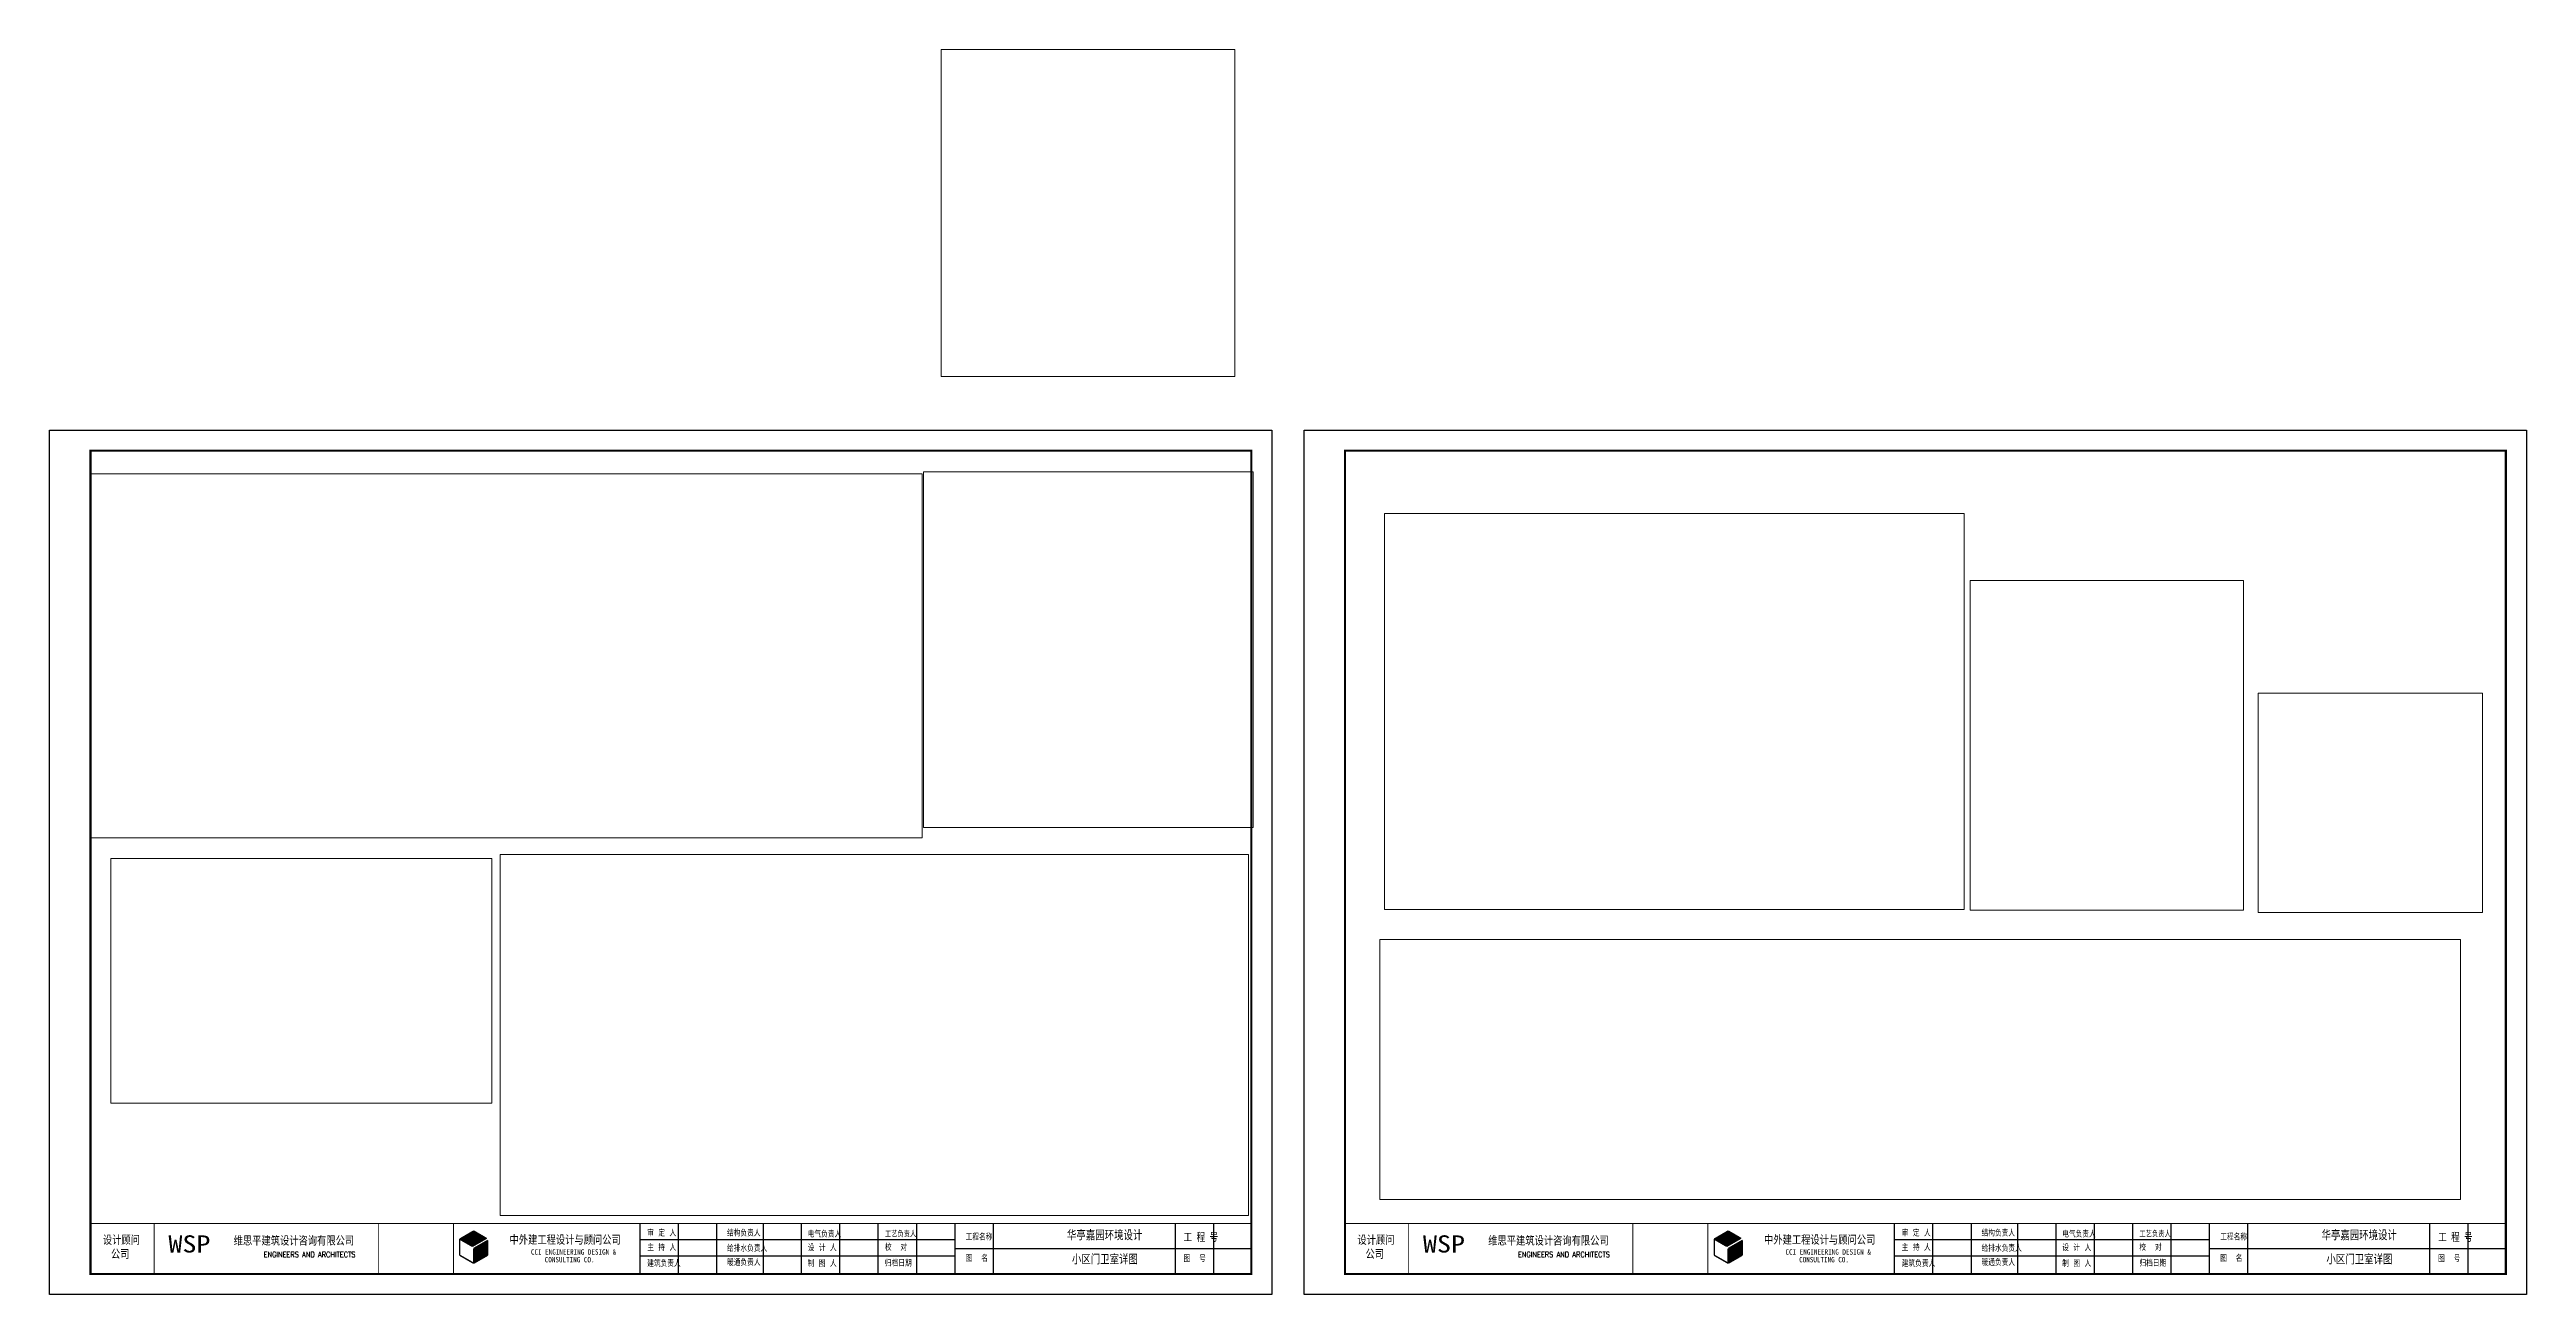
# Paper-space layout 'Layout1' of a CAD drawing. Extents: x -214 to 1490, y -74 to 782.
import ezdxf

# ---------------------------------------------------------------- set-up
doc = ezdxf.new("R2010")
doc.units = 0
doc.header["$LTSCALE"] = 700
doc.header["$MEASUREMENT"] = 0
doc.layers.get('0').update_dxf_attribs({"color": 150, "linetype": 'CONTINUOUS'})
for name, color, linetype in [('000', 7, 'CONTINUOUS'), ('DIM', 3, 'CONTINUOUS'), ('LJ5', 1, 'CONTINUOUS'), ('PUB_TITLE', 4, 'CONTINUOUS')]:
    doc.layers.add(name, color=color, linetype=linetype)
doc.styles.add('-黑体', font='SIMHEI.TTF', dxfattribs={"width": 0.8})
doc.styles.add('_HZTXT', font='txt.shx', dxfattribs={"width": 0.8, "bigfont": 'HZTXT.shx'})
doc.styles.add('_HZTXT1', font='complex.shx', dxfattribs={"width": 0.8, "bigfont": 'hztxt.shx'})
doc.styles.add('ROMANC', font='ROMANC', dxfattribs={"height": 0.2})
doc.styles.add('STYLE2', font='SIMHEI.TTF', dxfattribs={"width": 0.8})

psp = doc.layouts.get("Layout1")

# ---------------------------------------------------------------- linework, layer by layer
at = {"layer": 'LJ5', "color": 3}
for p, q in [((192.7, -59.9), (192.7, -25.2)), ((219.1, -59.9), (219.1, -25.2)), ((245.5, -59.9), (245.5, -25.2)), ((277.5, -59.9), (277.5, -25.2)), ((303.8, -59.9), (303.8, -25.2)), ((330.2, -59.9), (330.2, -25.2)), ((356.6, -59.9), (356.6, -25.2)), ((383, -59.9), (383, -25.2)), ((409.4, -59.9), (409.4, -25.2)), ((435.8, -59.9), (435.8, -25.2)), ((561, -59.9), (561, -25.2)), ((587.4, -59.9), (587.4, -25.2)), ((1055.8, -59.9), (1055.8, -25.2)), ((1082.2, -59.9), (1082.2, -25.2)), ((1108.6, -59.9), (1108.6, -25.2)), ((1140.5, -59.9), (1140.5, -25.2)), ((1166.9, -59.9), (1166.9, -25.2)), ((1193.3, -59.9), (1193.3, -25.2)), ((1219.7, -59.9), (1219.7, -25.2)), ((1246.1, -59.9), (1246.1, -25.2)), ((1272.5, -59.9), (1272.5, -25.2)), ((1298.8, -59.9), (1298.8, -25.2)), ((1424, -59.9), (1424, -25.2)), ((1450.4, -59.9), (1450.4, -25.2)), ((87, -35.5), (77.4, -41)), ((87.8, -36.9), (78.2, -42.5)), ((192.7, -36.3), (409.4, -36.3)), ((192.7, -47.4), (409.4, -47.4)), ((409.4, -42.5), (613.3, -42.5)), ((950.1, -35.5), (940.4, -41)), ((950.9, -36.9), (941.3, -42.5)), ((1055.8, -36.3), (1272.5, -36.3)), ((1055.8, -47.4), (1272.5, -47.4)), ((1272.5, -42.5), (1476.3, -42.5))]:
    psp.add_line(p, q, dxfattribs=at)
for points, const_width in [([(64.3, -25.2), (-185.4, -25.2)], 0.696), ([(-141.6, -25.2), (-141.6, -59.9)], 0.486), ([(12.6, -25.2), (12.6, -59.9)], 0.486), ([(613.3, -25.2), (64.3, -25.2), (64.3, -59.9)], 0.694), ([(78.2, -30.4), (68.6, -36)], 0.972), ([(87, -35.5), (78.2, -30.4)], 0.972), ([(927.4, -25.2), (677.7, -25.2)], 0.696), ([(721.5, -25.2), (721.5, -59.9)], 0.486), ([(875.7, -25.2), (875.7, -59.9)], 0.486), ([(1476.3, -25.2), (927.4, -25.2), (927.4, -59.9)], 0.694), ([(941.3, -30.4), (931.7, -36)], 0.972), ([(950.1, -35.5), (941.3, -30.4)], 0.972), ([(77.4, -41), (68.6, -36)], 0.972), ([(68.6, -36), (68.6, -47.1)], 0.972), ([(68.6, -47.1), (78.2, -52.6)], 0.972), ([(78.2, -52.6), (78.2, -42.5)], 0.972), ([(78.2, -52.6), (87.8, -47.1)], 0.972), ([(87.8, -47.1), (87.8, -36.9)], 0.972), ([(931.7, -36), (931.7, -47.1)], 0.972), ([(940.4, -41), (931.7, -36)], 0.972), ([(931.7, -47.1), (941.3, -52.6)], 0.972), ([(941.3, -52.6), (941.3, -42.5)], 0.972), ([(941.3, -52.6), (950.9, -47.1)], 0.972), ([(950.9, -47.1), (950.9, -36.9)], 0.972)]:
    psp.add_lwpolyline(points, dxfattribs=dict(at, const_width=const_width))
for points in [[(87, -35.5), (78.2, -30.4), (68.6, -36)], [(950.1, -35.5), (941.3, -30.4), (931.7, -36)], [(68.6, -36), (68.6, -36), (77.4, -41), (87, -35.5)], [(78.2, -52.6), (78.2, -52.6), (87.8, -47.1), (87.8, -36.9)], [(87.8, -36.9), (78.2, -42.5), (78.2, -52.6)], [(931.7, -36), (931.7, -36), (940.4, -41), (950.1, -35.5)], [(950.9, -36.9), (941.3, -42.5), (941.3, -52.6)], [(941.3, -52.6), (941.3, -52.6), (950.9, -47.1), (950.9, -36.9)]]:
    psp.add_solid(points, dxfattribs=at)
at = {"layer": 'PUB_TITLE'}
for points in [[(-213.6, -74.1), (-213.6, 520.6), (627.4, 520.6), (627.4, -74.1)], [(649.5, -74.1), (649.5, 520.6), (1490.5, 520.6), (1490.5, -74.1)]]:
    psp.add_lwpolyline(points, close=True, dxfattribs=at)
at = {"layer": 'PUB_TITLE', "const_width": 1.42}
for points in [[(-185.4, -59.9), (613.3, -59.9), (613.3, 506.4), (-185.4, 506.4)], [(677.7, -59.9), (1476.3, -59.9), (1476.3, 506.4), (677.7, 506.4)]]:
    psp.add_lwpolyline(points, close=True, dxfattribs=at)

# ---------------------------------------------------------------- texts
at = {"style": '-黑体', "width": 0.8}
for s, height, p in [('设计顾问', 5.69, (-176.9, -39.3)), ('维思平建筑设计咨询有限公司', 5.693, (-86.9, -39.8)), ('设计顾问', 5.69, (686.2, -39.3)), ('维思平建筑设计咨询有限公司', 5.693, (776.2, -39.8)), ('公司', 5.69, (-171.3, -49)), ('公司', 5.69, (691.8, -49))]:
    psp.add_text(s, height=height, dxfattribs=at).set_placement(p)
at = {"color": 7, "style": 'ROMANC', "width": 0.7}
for p in [(-66.3, -48.5), (796.7, -48.5)]:
    psp.add_text('ENGINEERS AND ARCHITECTS', height=3.865, dxfattribs=at).set_placement(p)
at = {"layer": 'DIM', "style": '_HZTXT1', "width": 0.8}
for s, height, p in [('工艺负责人', 4, (361.1, -34.6)), ('华亭嘉园环境设计', 6, (486.4, -36.7)), ('工 程 号', 5.49, (566.6, -37.8)), ('工艺负责人', 4, (1224.2, -34.6)), ('华亭嘉园环境设计', 6, (1349.5, -36.7)), ('工 程 号', 5.49, (1429.7, -37.8)), ('小区门卫室详图', 6, (489.8, -53.3)), ('小区门卫室详图', 6, (1352.9, -53.3))]:
    psp.add_text(s, height=height, dxfattribs=at).set_placement(p)
at = {"layer": 'LJ5', "color": 3, "width": 0.8}
for s, height, style, p in [('中外建工程设计与顾问公司', 5.693, '-黑体', (102.9, -39.2)), ('审 定 人', 4.27, '_HZTXT', (197.6, -34.1)), ('结构负责人', 4.27, '_HZTXT', (252.5, -34.1)), ('电气负责人', 4.27, '_HZTXT', (308, -34.8)), ('工程名称', 4.27, '_HZTXT', (416.7, -36.8)), ('中外建工程设计与顾问公司', 5.693, '-黑体', (966, -39.2)), ('审 定 人', 4.27, '_HZTXT', (1060.7, -34.1)), ('结构负责人', 4.27, '_HZTXT', (1115.6, -34.1)), ('电气负责人', 4.27, '_HZTXT', (1171.1, -34.8)), ('工程名称', 4.27, '_HZTXT', (1279.8, -36.8)), ('CCI ENGINEERING DESIGN &', 3.748, '-黑体', (117.6, -46.7)), ('CONSULTING CO.', 3.748, '-黑体', (127.1, -52)), ('建筑负责人', 4.27, '_HZTXT', (197.6, -55)), ('主 持 人', 4.27, '_HZTXT', (197.6, -44)), ('给排水负责人', 4.27, '_HZTXT', (252.5, -44.6)), ('暖通负责人', 4.27, '_HZTXT', (252.5, -54.3)), ('设 计 人', 4.27, '_HZTXT', (308, -44.2)), ('制 图 人', 4.27, '_HZTXT', (308, -55)), ('校  对', 4.27, '_HZTXT', (361.1, -43.9)), ('归档日期', 4.27, '_HZTXT', (361.1, -54.8)), ('图  名', 4.27, '_HZTXT', (416.7, -51.5)), ('图  号', 4.27, '_HZTXT', (566.6, -51.7)), ('CCI ENGINEERING DESIGN &', 3.748, '-黑体', (980.7, -46.7)), ('CONSULTING CO.', 3.748, '-黑体', (990.1, -52)), ('主 持 人', 4.27, '_HZTXT', (1060.7, -44)), ('建筑负责人', 4.27, '_HZTXT', (1060.7, -55)), ('给排水负责人', 4.27, '_HZTXT', (1115.6, -44.6)), ('暖通负责人', 4.27, '_HZTXT', (1115.6, -54.3)), ('设 计 人', 4.27, '_HZTXT', (1171.1, -44.2)), ('制 图 人', 4.27, '_HZTXT', (1171.1, -55)), ('校  对', 4.27, '_HZTXT', (1224.2, -43.9)), ('归档日期', 4.27, '_HZTXT', (1224.2, -54.8)), ('图  名', 4.27, '_HZTXT', (1279.8, -51.5)), ('图  号', 4.27, '_HZTXT', (1429.7, -51.7))]:
    psp.add_text(s, height=height, dxfattribs=dict(at, style=style)).set_placement(p)
at = {"layer": 'PUB_TITLE', "color": 1, "style": 'STYLE2', "width": 1.2}
for p in [(-131.8, -45.2), (731.3, -45.2)]:
    psp.add_text('WSP', height=11.81, dxfattribs=at).set_placement(p)

# ---------------------------------------------------------------- viewports
at = {"layer": '000'}
for center, size, view_center_point, view_height, status in [((500.9, 669.9), (202, 224.96), (904384.9, -173965.4), 11248.05, 3), ((100.9, 365.3), (571.6, 250.327), (826452.6, -169940.2), 12516.327, 5), ((501.1, 369.5), (226.6, 244.84), (768886.5, -193668.3), 24483.89, 10), ((904.3, 327), (398.7, 272.312), (881813.3, -134607.1), 13615.595, 6), ((1201.8, 303.7), (188, 226.91), (914456.7, -140999.3), 45381.78, 4), ((1383, 264.2), (154.4, 150.919), (889739.9, -150942.4), 7545.968, 8), ((-40.3, 141.7), (262, 168.474), (831581, -157957.2), 8423.709, 9), ((1073.3, 80.7), (743.5, 178.975), (866956.5, -151433.7), 8948.726, 7)]:
    psp.add_viewport(center=center, size=size, view_center_point=view_center_point, view_height=view_height, status=status, dxfattribs=at)
psp.add_viewport(center=(353.9, 104.4), size=(514.7, 248.183), view_center_point=(808726, -195610), view_height=24818.33, dxfattribs=at)

doc.saveas('drawing.dxf')
